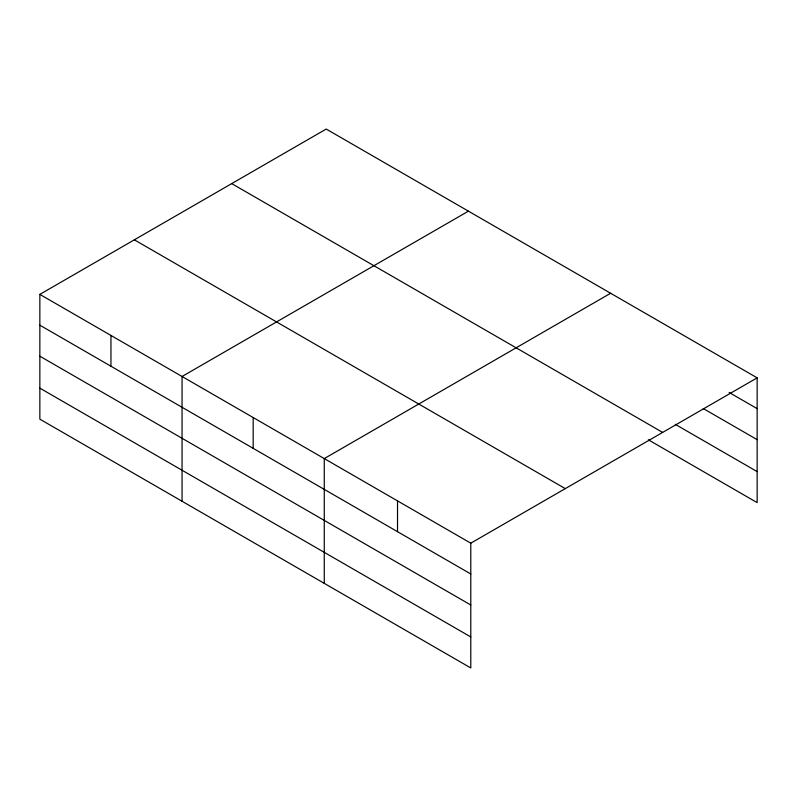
<?xml version="1.0" encoding="UTF-8"?>
<svg xmlns="http://www.w3.org/2000/svg" width="797" height="797" viewBox="0 0 797 797"><rect width="100%" height="100%" fill="white"/><g stroke="black" fill="none" stroke-linecap="round" stroke-linejoin="round"><path stroke-width="1.2" d="M470.788 604.993L470.788 543.185L39.85 294.382L39.85 419.152L470.788 667.946L470.788 604.993L39.85 356.189M648.34 439.795L757.15 502.618L757.15 377.848L326.212 129.054L39.85 294.382M468.427 211.155L182.055 376.483L182.055 501.253M610.632 293.256L324.269 458.594L324.269 583.354M470.788 543.185L757.15 377.848M729.135 392.473L757.15 408.642M703.283 408.552L757.15 439.655M675.268 424.333L757.15 471.605M231.718 183.609L662.646 432.412M134.354 239.827L565.282 488.621M39.85 325.176L470.788 573.979M39.85 388.139L470.788 636.942M397.524 500.885L397.524 531.679M253.167 417.538L253.167 448.332M110.952 335.437L110.952 366.231"/></g></svg>
